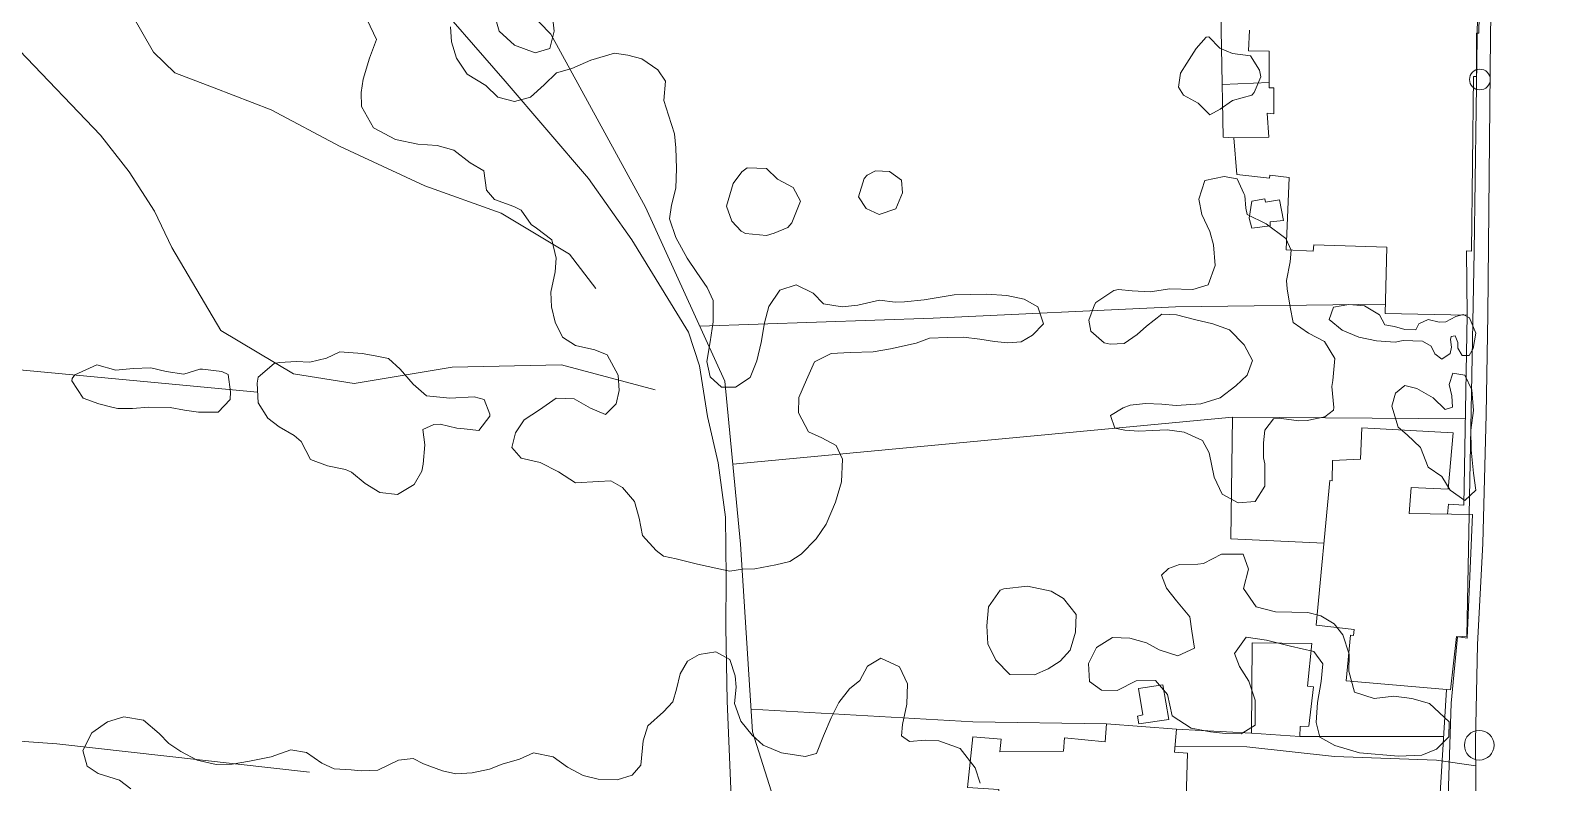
# Model space of a CAD drawing. Header units: metres. Extents: x 4652992 to 4879070, y 2074171 to 2309877.
# Drawn here: x 4654117.7 to 4654230.8, y 2309117 to 2309172.9 of the extents above; entities that cross this region are included whole.
import ezdxf

# ---------------------------------------------------------------- set-up
doc = ezdxf.new("R2010")
doc.units = ezdxf.units.M
doc.header["$MEASUREMENT"] = 0
doc.linetypes.add('DGN Style 2', pattern=[66.27138, 39.762828, -26.508552])
doc.linetypes.add('DGN Style 3', pattern=[92.779933, 66.271381, -26.508552])
for name, color, linetype, lineweight in [('Level 1', 2, 'Continuous', 0), ('Level 18', 5, 'Continuous', 0), ('Level 20', 30, 'DGN Style 3', 0), ('Level 30', 5, 'Continuous', 0), ('Level 31', 38, 'Continuous', 0), ('Level 35', 4, 'Continuous', 0), ('Level 37', 3, 'Continuous', 0), ('Level 40', 1, 'Continuous', 0), ('Level 45', 9, 'Continuous', 0), ('Level 54', 30, 'DGN Style 2', 0), ('Level 61', 4, 'Continuous', 0)]:
    doc.layers.add(name, color=color, linetype=linetype, lineweight=lineweight)

# ---------------------------------------------------------------- blocks, each defined once
blk = doc.blocks.new('AL_1')
at = {"layer": 'Level 45'}
blk.add_circle((2.1e-05, 1.3e-05, 3e-05), 1.100002, dxfattribs=at)
blk = doc.blocks.new('POSTE_1')
at = {"layer": 'Level 61'}
blk.add_circle((-4.7e-05, -1.9e-05, -2.4e-05), 0.770001, dxfattribs=at)

msp = doc.modelspace()

# ---------------------------------------------------------------- linework, layer by layer
at = {"layer": 'Level 1'}
msp.add_polyline3d([(4654164.072075, 2309146.218444, 1284.64375), (4654157.099199, 2309148.063845, 1282.56875), (4654148.996215, 2309147.904899, 1280.01875), (4654141.720667, 2309146.693183, 1277.91875), (4654137.221428, 2309147.395429, 1277.06875), (4654131.818158, 2309150.629173, 1275.60625), (4654128.182447, 2309156.787193, 1274.40625), (4654126.885166, 2309159.491523, 1273.93125), (4654125.017465, 2309162.405827, 1273.23125), (4654122.877853, 2309165.144568, 1272.03125), (4654116.867178, 2309171.431693, 1268.03125), (4654113.895333, 2309174.114984, 1266.99375), (4654111.684903, 2309175.699636, 1266.19375), (4654109.321028, 2309176.703317, 1265.78125), (4654109.264995, 2309176.715328, 1265.69375)], dxfattribs=at)
at = {"layer": 'Level 18', "color": 30}
for points in [[(4654225.88782, 2309151.787722, 1312.29277), (4654226.087566, 2309172.471042, 1312.10527), (4654226.315649, 2309188.279726, 1311.80527), (4654226.792204, 2309202.922314, 1311.78027), (4654227.597313, 2309218.050853, 1311.08027), (4654228.237591, 2309231.907182, 1310.46777), (4654229.627714, 2309250.499094, 1309.14277), (4654230.926563, 2309270.724158, 1307.65527), (4654231.644156, 2309281.086366, 1306.85527), (4654232.558237, 2309294.02155, 1305.99277), (4654233.587971, 2309309.157561, 1305.01777), (4654234.448229, 2309321.074934, 1304.58027), (4654235.507208, 2309335.703907, 1303.81777), (4654236.438412, 2309351.027969, 1303.19277), (4654237.258054, 2309365.068398, 1302.64277), (4654237.738524, 2309378.958997, 1302.13027), (4654238.402076, 2309394.590837, 1301.39277), (4654239.122258, 2309408.430032, 1301.05527), (4654239.853989, 2309422.322391, 1300.60527), (4654240.234842, 2309430.36426, 1300.43027), (4654241.048929, 2309438.090663, 1300.05527), (4654242.299593, 2309447.69869, 1299.84277), (4654243.823108, 2309459.9746, 1299.53027), (4654248.747179, 2309497.729801, 1298.58027)], [(4654221.274627, 2309017.348229, 1316.188163), (4654222.134782, 2309044.472765, 1314.604443), (4654223.558756, 2309064.564874, 1314.09416), (4654223.862801, 2309080.526129, 1313.667935), (4654224.436448, 2309097.20516, 1313.336772), (4654225.042303, 2309111.640338, 1313.14902), (4654224.976264, 2309120.130304, 1312.885896), (4654225.122185, 2309127.297377, 1312.709862), (4654225.511222, 2309134.802762, 1312.633184), (4654225.751931, 2309144.387716, 1312.465171), (4654225.88782, 2309151.787722, 1312.29277)]]:
    msp.add_polyline3d(points, dxfattribs=at)
at = {"layer": 'Level 20', "linetype": 'Continuous'}
for points in [[(4654178.004559, 2309075.345608, 1300.110414), (4654176.631652, 2309080.011248, 1299.860414), (4654175.142573, 2309084.532499, 1299.360414), (4654172.920741, 2309093.272194, 1296.910414), (4654172.005837, 2309100.322027, 1295.672914), (4654169.746724, 2309114.795581, 1290.772914), (4654169.414926, 2309123.102799, 1289.935414), (4654169.298181, 2309128.599799, 1289.247914), (4654169.335178, 2309132.315121, 1288.660414), (4654169.273925, 2309136.756616, 1288.047914), (4654168.72874, 2309140.793909, 1287.510414), (4654167.941357, 2309144.234261, 1286.997914), (4654167.365054, 2309147.996146, 1286.635414), (4654166.54811, 2309150.512013, 1286.497914), (4654162.332345, 2309157.365282, 1285.122914), (4654159.121324, 2309161.916373, 1284.272914), (4654152.916815, 2309169.138614, 1283.647914), (4654146.72775, 2309176.301139, 1282.672914), (4654137.164379, 2309185.669226, 1281.210414), (4654126.875431, 2309196.867032, 1279.222914), (4654122.227976, 2309201.265283, 1278.297914), (4654119.840413, 2309202.633736, 1278.001979)], [(4654159.647379, 2309153.749528, 1284.617636), (4654157.701791, 2309156.308491, 1284.517636), (4654152.636091, 2309159.351985, 1283.817636), (4654146.957503, 2309161.381181, 1281.817636), (4654140.671023, 2309164.28853, 1279.217636), (4654135.55233, 2309167.026994, 1277.417636), (4654131.318536, 2309168.648041, 1276.117636), (4654128.390596, 2309169.773725, 1274.917636), (4654126.822683, 2309171.300226, 1274.617636), (4654125.179012, 2309174.161117, 1274.017636)], [(4654224.990625, 2309118.28402, 1312.943117), (4654222.068498, 2309118.71512, 1312.793117), (4654214.501205, 2309118.972049, 1310.005617), (4654207.985501, 2309119.699692, 1307.743117), (4654202.665306, 2309119.756086, 1306.193117)]]:
    msp.add_polyline3d(points, dxfattribs=at)
at = {"layer": 'Level 30', "color": 1}
for points in [[(4654225.33921, 2309179.269595, 1314.667707), (4654225.222952, 2309172.706589, 1314.830207), (4654225.041877, 2309172.703849, 1314.830207), (4654225.028937, 2309169.502798, 1314.805207), (4654224.821329, 2309169.505753, 1314.805207), (4654224.663055, 2309156.530238, 1314.980207), (4654224.306646, 2309156.551265, 1314.992707), (4654224.341054, 2309151.76239, 1315.052082)], [(4654224.341054, 2309151.76239, 1315.052082), (4654218.253353, 2309151.891433, 1315.752082), (4654218.379509, 2309156.820042, 1315.714582), (4654212.96517, 2309156.984619, 1314.758332), (4654212.904495, 2309156.51314, 1314.745832), (4654210.914198, 2309156.607788, 1314.202082), (4654211.124662, 2309161.988965, 1314.270832), (4654209.704586, 2309162.155111, 1314.058332), (4654209.677057, 2309161.931386, 1312.177082), (4654207.255769, 2309162.207296, 1311.330207), (4654207.017513, 2309164.93744, 1311.598957), (4654209.63354, 2309164.981594, 1314.186457), (4654209.501578, 2309166.778933, 1314.352082), (4654209.997644, 2309166.727986, 1312.373957), (4654210.004904, 2309168.654911, 1315.048957), (4654209.655777, 2309168.646581, 1315.048957), (4654209.642176, 2309171.371204, 1311.392707), (4654208.114707, 2309171.406306, 1311.289582), (4654208.176084, 2309172.947291, 1311.292707)], [(4654224.737388, 2309136.955183, 1315.073957), (4654224.355504, 2309127.781874, 1315.267707), (4654223.544936, 2309127.886352, 1315.267707), (4654223.100356, 2309123.922124, 1315.223957), (4654215.358914, 2309124.59787, 1313.498957), (4654215.686469, 2309127.991425, 1313.498957), (4654215.899365, 2309127.980433, 1314.305207), (4654215.95809, 2309128.411099, 1314.298957), (4654213.148188, 2309128.74308, 1314.364582), (4654214.143738, 2309139.473604, 1314.427082), (4654214.32607, 2309139.448397, 1312.645832), (4654214.340436, 2309140.958121, 1312.636457), (4654216.41764, 2309141.074926, 1312.186457), (4654216.524794, 2309143.397495, 1312.261457), (4654223.304237, 2309143.013515, 1313.452082), (4654222.942081, 2309138.84068, 1313.139582), (4654220.186726, 2309138.973056, 1315.233332), (4654220.046845, 2309137.044492, 1315.283332), (4654224.737388, 2309136.955183, 1315.073957)], [(4654203.389138, 2309112.552255, 1307.880207), (4654197.123271, 2309112.545276, 1307.367707), (4654197.20842, 2309113.389203, 1306.673957), (4654194.15132, 2309113.445955, 1304.955207), (4654194.08754, 2309113.053712, 1304.955207), (4654189.297853, 2309113.30959, 1303.811457), (4654189.575162, 2309116.539317, 1303.523957), (4654187.258479, 2309116.671513, 1302.711457), (4654187.654419, 2309120.449681, 1302.136457), (4654189.762942, 2309120.264088, 1302.130207), (4654189.660139, 2309119.334359, 1303.411457), (4654194.373477, 2309119.374756, 1306.505207), (4654194.461009, 2309120.363739, 1306.505207), (4654197.47563, 2309120.082086, 1307.455207), (4654197.578918, 2309121.403604, 1307.455207), (4654202.759688, 2309121.007995, 1307.873957), (4654202.631963, 2309119.313811, 1307.873957), (4654203.584113, 2309119.235883, 1307.861457), (4654203.389138, 2309112.552255, 1307.880207)]]:
    msp.add_polyline3d(points, dxfattribs=at)
at = {"layer": 'Level 31'}
for points in [[(4654210.420349, 2309160.322584, 1312.997931), (4654209.370627, 2309160.165735, 1312.926056), (4654209.336842, 2309160.39526, 1312.922931), (4654208.368338, 2309160.227935, 1312.838556), (4654208.157952, 2309158.96719, 1312.544806), (4654208.358497, 2309158.222606, 1312.507306), (4654209.714223, 2309158.411055, 1312.616681), (4654209.722841, 2309158.707891, 1312.616681), (4654210.711651, 2309158.808345, 1312.691681), (4654210.420349, 2309160.322584, 1312.997931)], [(4654208.396625, 2309127.436705, 1310.152082), (4654208.331718, 2309120.712805, 1310.277082), (4654211.913319, 2309120.459507, 1310.389582), (4654211.950402, 2309121.208615, 1310.389582), (4654212.588412, 2309121.224872, 1310.380207), (4654212.933894, 2309124.167889, 1310.380207), (4654212.49739, 2309124.212739, 1310.380207), (4654212.822452, 2309127.383312, 1310.255207), (4654208.396625, 2309127.436705, 1310.152082)], [(4654202.196979, 2309121.74013, 1307.148957), (4654201.757869, 2309124.306267, 1306.992707), (4654199.94049, 2309124.032179, 1306.808332), (4654200.258652, 2309122.070973, 1306.789582), (4654199.869108, 2309121.986776, 1306.789582), (4654199.959633, 2309121.401564, 1306.789582), (4654202.196979, 2309121.74013, 1307.148957)]]:
    msp.add_polyline3d(points, dxfattribs=at)
at = {"layer": 'Level 35'}
for p, q in [((4654209.653797, 2309169.043178, 1311.111457), (4654206.158293, 2309168.906795, 1310.511456)), ((4654222.812184, 2309123.947278, 1314.686457), (4654222.017138, 2309111.026223, 1314.211457)), ((4654208.331718, 2309120.712805, 1309.186456), (4654202.759688, 2309121.007994, 1308.011456)), ((4654211.913319, 2309120.459507, 1310.373957), (4654222.598607, 2309120.476221, 1314.198957))]:
    msp.add_line(p, q, dxfattribs=at)
for points in [[(4654214.067484, 2309178.703167, 1312.123957), (4654205.992386, 2309178.295793, 1310.723957), (4654206.227613, 2309164.983888, 1311.023957), (4654207.017513, 2309164.93744, 1311.023957)], [(4654222.890515, 2309136.990348, 1313.748957), (4654222.952899, 2309137.725253, 1313.748957), (4654224.102191, 2309137.645165, 1313.748957), (4654224.341054, 2309151.76239, 1313.661457)], [(4654224.210655, 2309144.055572, 1313.586457), (4654206.934771, 2309144.194427, 1310.061457), (4654206.802741, 2309135.151274, 1310.148957), (4654213.712336, 2309134.823749, 1311.348957)]]:
    msp.add_polyline3d(points, dxfattribs=at)
at = {"layer": 'Level 37'}
for p, q in [((4654134.548822, 2309146.046038, 1278.120558), (4654114.354908, 2309147.937118, 1272.324923)), ((4654206.934771, 2309144.194428, 1309.273957), (4654169.83745, 2309140.691695, 1290.760785))]:
    msp.add_line(p, q, dxfattribs=at)
at = {"layer": 'Level 37', "extrusion": (-0.4108083901767103, -0.3896055818414919, 0.8242839056771472), "elevation": -2810553.388955, "flags": 128}
msp.add_lwpolyline([(1527252.757737, 4094128.372189), (1527245.810735, 4094119.761803), (1527233.805646, 4094106.044298)], dxfattribs=at)
at = {"layer": 'Level 37', "extrusion": (-0.0292119390873317, 0.9370212418598057, 0.3480486387249136), "elevation": 2028181.673169, "flags": 128}
msp.add_lwpolyline([(-4723830.900434, -751619.414096), (-4723812.223607, -751627.094289), (-4723807.026418, -751628.631668)], dxfattribs=at)
at = {"layer": 'Level 37'}
for points in [[(4654181.233677, 2309068.893812, 1302.79757), (4654181.053731, 2309074.302509, 1302.47257), (4654182.862552, 2309074.866818, 1303.88507), (4654177.614229, 2309100.772467, 1301.11007), (4654171.288616, 2309120.821527, 1293.76007), (4654170.408761, 2309134.764596, 1291.41007), (4654169.242882, 2309146.860056, 1290.08507), (4654163.35518, 2309159.79766, 1289.01007), (4654156.320499, 2309172.643889, 1289.36007), (4654145.670641, 2309183.625173, 1288.81007), (4654129.821234, 2309200.547472, 1285.36007), (4654124.102942, 2309204.415624, 1284.39472)], [(4654218.270895, 2309152.576758, 1313.773285), (4654202.699812, 2309152.394606, 1308.085785), (4654184.713047, 2309151.53277, 1297.885785), (4654167.382359, 2309150.94836, 1289.745369)]]:
    msp.add_polyline3d(points, dxfattribs=at)
at = {"layer": 'Level 40', "color": 3}
for points in [[(4654142.678608, 2309173.710849, 1284.825), (4654143.386311, 2309172.25011, 1284.9375), (4654142.855712, 2309170.85165, 1285.15), (4654142.379006, 2309169.296197, 1285.3375), (4654142.227414, 2309168.310795, 1285.425), (4654142.264736, 2309167.255749, 1285.5), (4654143.14951, 2309165.669739, 1285.6125), (4654144.774532, 2309164.826408, 1285.8125), (4654146.444555, 2309164.467847, 1285.9875), (4654147.877692, 2309164.363737, 1286.1), (4654149.112445, 2309164.011378, 1286.1125), (4654150.340097, 2309163.078858, 1286.1125), (4654151.34863, 2309162.484226, 1286.1125)], [(4654151.34863, 2309162.484226, 1286.1125), (4654151.534158, 2309161.061664, 1286.025), (4654152.133441, 2309160.356988, 1286.0125), (4654153.582143, 2309159.844653, 1286.1375), (4654154.126163, 2309159.555138, 1286.1375), (4654154.853618, 2309158.50609, 1286.1375), (4654155.253763, 2309158.218622, 1286.1625), (4654156.39901, 2309157.368054, 1286.3), (4654156.712635, 2309156.004444, 1286.4625), (4654156.637931, 2309154.983383, 1286.6125), (4654156.313014, 2309153.468633, 1286.9), (4654156.37037, 2309152.390444, 1287.1125), (4654156.642568, 2309151.237373, 1287.3625), (4654157.186738, 2309150.141207, 1287.7125), (4654158.146682, 2309149.503226, 1288.225), (4654159.58155, 2309149.195511, 1288.6125), (4654160.511881, 2309148.823151, 1288.875), (4654161.310376, 2309147.297942, 1289.1375), (4654161.38351, 2309146.158753, 1289.125), (4654161.170838, 2309145.167281, 1288.95), (4654160.368828, 2309144.388617, 1288.6125), (4654159.257157, 2309144.857483, 1288.15), (4654158.048871, 2309145.548723, 1287.5875), (4654156.70471, 2309145.606522, 1287.15), (4654155.480945, 2309144.745459, 1286.8125), (4654154.335997, 2309143.982725, 1286.45), (4654153.697605, 2309143.024935, 1286.375), (4654153.433709, 2309141.929216, 1286.5125), (4654154.103957, 2309141.151706, 1286.8125), (4654155.532917, 2309140.816451, 1287.075), (4654156.885079, 2309140.123164, 1287.425), (4654158.152516, 2309139.304008, 1288.15), (4654159.847467, 2309139.401442, 1288.775), (4654160.783631, 2309139.459948, 1289.5125), (4654161.629237, 2309138.961718, 1290.0125), (4654162.534068, 2309137.932246, 1290.3375), (4654162.871324, 2309136.678799, 1290.4875), (4654163.113983, 2309135.388024, 1290.625), (4654164.144967, 2309134.273882, 1290.8875), (4654164.692951, 2309133.868286, 1291.7), (4654165.623278, 2309133.668953, 1292.375), (4654167.198567, 2309133.274342, 1293.125), (4654168.785595, 2309132.934304, 1293.9), (4654169.606472, 2309132.758421, 1294.975), (4654170.552504, 2309132.898244, 1295.6), (4654171.475059, 2309132.928924, 1296.375), (4654173.027035, 2309133.22435, 1297.15), (4654174.051269, 2309133.461591, 1297.85), (4654174.915296, 2309134.018593, 1298.55), (4654176.017895, 2309135.152432, 1298.675), (4654176.768668, 2309136.247482, 1298.6), (4654177.460911, 2309137.868853, 1298.5), (4654177.899038, 2309139.373411, 1298.325), (4654177.977566, 2309141.06919, 1298.15), (4654177.508681, 2309142.083044, 1297.825), (4654176.429884, 2309142.65671, 1297.375), (4654175.437061, 2309143.097781, 1296.975), (4654174.710256, 2309144.509418, 1296.675), (4654174.726125, 2309145.647754, 1296.55), (4654175.293212, 2309146.953421, 1296.325), (4654175.896339, 2309148.301023, 1296.525), (4654177.137997, 2309148.914725, 1296.8875), (4654178.546404, 2309148.981782, 1297.35), (4654180.238425, 2309149.044805, 1297.9), (4654181.540084, 2309149.276662, 1298.35), (4654183.445597, 2309149.689547, 1298.725), (4654184.430129, 2309150.044717, 1299), (4654185.747671, 2309150.101987, 1299.8), (4654186.945064, 2309150.128392, 1300.6), (4654188.161692, 2309149.980797, 1301.65), (4654189.258171, 2309149.802336, 1302.5), (4654190.257837, 2309149.701258, 1303.175), (4654191.238268, 2309149.77418, 1303.775), (4654192.083415, 2309150.272485, 1304.075), (4654192.890091, 2309151.118791, 1304.425), (4654192.484241, 2309152.39494, 1303.65), (4654191.469441, 2309152.952267, 1303), (4654190.167669, 2309153.231368, 1302.25), (4654188.656501, 2309153.328862, 1301.55), (4654187.459108, 2309153.302457, 1300.875), (4654186.261716, 2309153.276052, 1300.375), (4654185.083558, 2309153.075646, 1299.8), (4654184.02555, 2309152.906106, 1299.35), (4654182.576191, 2309152.763846, 1298.65), (4654181.890299, 2309152.741026, 1297.825), (4654180.727912, 2309152.876992, 1297.45), (4654179.115752, 2309152.513924, 1297.45), (4654177.953567, 2309152.394534, 1297.375), (4654176.551068, 2309152.610206, 1297.025), (4654175.783401, 2309153.398586, 1296.3375), (4654174.522824, 2309154.009125, 1295.7625), (4654173.32939, 2309153.612903, 1295.225), (4654172.50007, 2309152.401421, 1294.6625), (4654172.182929, 2309151.193527, 1294.2125), (4654171.927689, 2309149.745535, 1294.1), (4654171.60266, 2309148.369213, 1293.9375), (4654171.110899, 2309147.142056, 1293), (4654170.016156, 2309146.412787, 1292.6375), (4654168.9918, 2309146.405609, 1292.2875), (4654168.136823, 2309147.184357, 1292), (4654167.897108, 2309148.313181, 1291.825), (4654168.158189, 2309149.788275, 1291.6125), (4654168.364957, 2309151.275014, 1291.425), (4654168.366156, 2309152.86254, 1291.2375), (4654167.916777, 2309153.809496, 1291.1125), (4654167.164884, 2309154.934731, 1291.0125), (4654166.428466, 2309155.999943, 1291.0125), (4654165.595404, 2309157.539529, 1290.9125), (4654165.125009, 2309158.91629, 1290.875), (4654165.2868, 2309159.930669, 1290.9375), (4654165.588466, 2309161.198587, 1291.2), (4654165.647771, 2309162.66024, 1291.575), (4654165.610132, 2309164.199386, 1291.9875), (4654165.494518, 2309165.244894, 1292.1), (4654165.051279, 2309166.615832, 1292.125), (4654164.718414, 2309167.707925, 1292.2625), (4654164.832032, 2309169.157931, 1292.4), (4654164.271981, 2309169.986852, 1292.4375), (4654163.085286, 2309170.808375, 1292.4), (4654162.037867, 2309171.089675, 1292.3), (4654161.042714, 2309171.218002, 1292.175), (4654159.286583, 2309170.715611, 1291.6625), (4654157.871804, 2309170.083318, 1291.175), (4654156.750204, 2309169.756753, 1290.475), (4654155.822193, 2309168.878319, 1290.1125), (4654154.801032, 2309167.963151, 1289.85), (4654153.625119, 2309167.648232, 1289.6), (4654152.387606, 2309167.970294, 1289.325), (4654151.489996, 2309168.814889, 1289.0875), (4654150.113206, 2309169.677173, 1288.7375), (4654149.318682, 2309170.868257, 1288.625), (4654148.954866, 2309172.080399, 1288.55), (4654148.87809, 2309173.174285, 1288.5375)], [(4654152.107107, 2309174.183096, 1288.8875), (4654152.474717, 2309172.856728, 1289.125), (4654153.614687, 2309171.818398, 1289.4), (4654155.143034, 2309171.263855, 1289.7375), (4654156.231636, 2309171.569143, 1289.975), (4654156.5663, 2309172.858338, 1290.05), (4654156.406307, 2309174.225248, 1290.05)], [(4654204.22761, 2309171.569199, 1311.029181), (4654204.97016, 2309172.415666, 1311.060431), (4654205.15837, 2309172.445126, 1311.110431), (4654205.995612, 2309171.594923, 1311.241681), (4654206.933896, 2309171.211973, 1311.454181), (4654208.250733, 2309171.027182, 1311.729181), (4654208.942439, 2309169.956757, 1311.760431), (4654209.018059, 2309169.465564, 1311.760431), (4654208.541473, 2309168.296602, 1311.660431), (4654208.37209, 2309168.095467, 1311.635431), (4654206.931115, 2309167.706206, 1311.429181), (4654206.012218, 2309167.079186, 1311.229181), (4654205.249337, 2309166.656169, 1311.091681), (4654204.371993, 2309167.514977, 1310.966681), (4654203.294577, 2309168.095418, 1310.679181), (4654202.906802, 2309168.695505, 1310.547931), (4654203.065145, 2309169.751154, 1310.466681), (4654203.545808, 2309170.486183, 1310.547931), (4654204.22761, 2309171.569199, 1311.029181)], [(4654174.31738, 2309161.246325, 1296.779181), (4654174.862881, 2309160.223055, 1296.566681), (4654174.20884, 2309158.635785, 1296.366681), (4654173.904428, 2309158.276271, 1296.304181), (4654172.908407, 2309157.86686, 1296.204181), (4654172.329049, 2309157.679604, 1296.166681), (4654170.775559, 2309157.842901, 1296.104181), (4654170.440548, 2309157.999722, 1296.104181), (4654169.749544, 2309158.742675, 1296.066681), (4654169.368784, 2309159.872211, 1296.029181), (4654169.844678, 2309161.554335, 1296.016681), (4654170.509777, 2309162.402895, 1296.016681), (4654170.889705, 2309162.717891, 1296.029181), (4654172.325111, 2309162.664885, 1296.041681), (4654173.145862, 2309161.865781, 1295.979181), (4654174.31738, 2309161.246325, 1296.779181)], [(4654181.451733, 2309162.434611, 1298.972931), (4654182.346631, 2309161.790305, 1298.904181), (4654182.425199, 2309160.840473, 1298.916681), (4654181.933108, 2309159.673778, 1298.922931), (4654180.691224, 2309159.233355, 1298.879181), (4654179.739126, 2309159.677889, 1298.847931), (4654179.165436, 2309160.56429, 1298.810431), (4654179.58418, 2309161.91635, 1298.766681), (4654179.791286, 2309162.154648, 1298.747931), (4654180.415214, 2309162.487308, 1298.791681), (4654181.451733, 2309162.434611, 1298.972931)], [(4654209.417577, 2309158.552601, 1315.097931), (4654210.876911, 2309157.462986, 1315.060431), (4654211.273858, 2309156.601188, 1314.947931), (4654211.196319, 2309155.730185, 1314.572931), (4654210.924241, 2309154.346129, 1314.060431), (4654210.983811, 2309153.723109, 1313.910431), (4654211.218522, 2309152.36907, 1313.547931), (4654211.440314, 2309151.211971, 1313.222931), (4654212.5795, 2309150.440654, 1313.072931), (4654213.747401, 2309149.801873, 1312.935431), (4654214.532688, 2309148.551677, 1312.597931), (4654214.374024, 2309146.921393, 1312.360431), (4654214.302952, 2309146.46508, 1312.360431), (4654214.438598, 2309144.910376, 1312.122931), (4654214.424957, 2309144.719132, 1312.035431), (4654213.788233, 2309144.217686, 1311.760431), (4654212.478189, 2309143.943841, 1311.485431), (4654211.859418, 2309143.910099, 1311.335431), (4654210.561583, 2309144.077451, 1310.897931), (4654209.975115, 2309144.06452, 1310.660431), (4654209.322595, 2309143.233599, 1310.535431), (4654209.227827, 2309142.283075, 1310.472931), (4654209.237142, 2309141.171539, 1310.272931), (4654209.336914, 2309140.734067, 1310.222931), (4654209.337607, 2309139.069611, 1309.922931), (4654208.61617, 2309137.920607, 1309.785431), (4654207.346326, 2309137.832311, 1309.722931), (4654206.151866, 2309138.476788, 1309.610431), (4654205.563982, 2309139.74013, 1309.460431), (4654205.20294, 2309141.537336, 1309.285431), (4654204.705497, 2309142.448422, 1309.122931), (4654203.340192, 2309143.074058, 1308.910431), (4654202.068917, 2309143.235714, 1308.772931), (4654200.97566, 2309143.192766, 1308.735431), (4654199.967826, 2309143.159239, 1308.685431), (4654198.924101, 2309143.216623, 1308.660431), (4654198.180431, 2309143.376095, 1308.660431), (4654197.880391, 2309144.300327, 1308.735431), (4654198.811426, 2309144.877354, 1308.885431), (4654199.326114, 2309145.072108, 1308.897931), (4654200.468902, 2309145.215389, 1308.947931), (4654201.677728, 2309145.150339, 1309.072931), (4654202.742269, 2309145.060752, 1309.172931), (4654204.572021, 2309145.167675, 1309.260431), (4654206.007689, 2309145.636489, 1309.447931), (4654207.172741, 2309146.523934, 1309.660431), (4654208.011179, 2309147.314987, 1309.847931), (4654208.411745, 2309148.394105, 1310.560431), (4654207.800888, 2309149.55142, 1311.010431), (4654206.709803, 2309150.673021, 1311.085431), (4654205.475141, 2309151.13195, 1310.910431), (4654204.099782, 2309151.454618, 1310.335431), (4654202.756726, 2309151.798098, 1309.872931), (4654201.680699, 2309151.834671, 1308.947931), (4654200.542206, 2309150.941531, 1308.547931), (4654199.855951, 2309150.339752, 1307.997931), (4654198.875385, 2309149.662393, 1307.872931), (4654197.835247, 2309149.608054, 1307.722931), (4654197.410293, 2309149.69918, 1307.672931), (4654196.406061, 2309150.58025, 1307.497931), (4654196.248151, 2309151.390789, 1307.485431), (4654196.692505, 2309152.543733, 1307.510431), (4654196.785826, 2309152.71789, 1307.535431), (4654198.115979, 2309153.597669, 1307.660431), (4654198.46341, 2309153.661859, 1307.722931), (4654199.474832, 2309153.583663, 1307.847931), (4654200.816456, 2309153.490137, 1309.060431), (4654202.285858, 2309153.729809, 1310.210431), (4654203.96917, 2309153.673965, 1310.672931), (4654205.1256, 2309154.008489, 1311.535431), (4654205.633128, 2309155.45301, 1311.960431), (4654205.524041, 2309157.002018, 1311.797931), (4654205.235488, 2309157.979264, 1311.635431), (4654204.647603, 2309159.242606, 1311.347931), (4654204.420068, 2309160.373198, 1311.322931), (4654204.86299, 2309161.776095, 1311.335431), (4654206.31732, 2309162.074477, 1311.560431), (4654207.27921, 2309161.895949, 1312.160431), (4654207.763011, 2309160.793619, 1312.935431), (4654207.846278, 2309160.664809, 1313.172931), (4654207.916611, 2309159.70662, 1313.472931), (4654208.01064, 2309159.242641, 1313.722931), (4654209.417577, 2309158.552601, 1315.097931)], [(4654224.531452, 2309151.560583, 1313.997931), (4654224.982441, 2309150.437347, 1313.929181), (4654224.80133, 2309149.283214, 1313.916681), (4654224.497423, 2309148.779648, 1313.891681), (4654223.983068, 2309148.778985, 1313.847931), (4654223.655985, 2309149.320775, 1313.829181), (4654223.649371, 2309149.738348, 1313.835431), (4654223.462603, 2309150.222302, 1313.841681), (4654223.163594, 2309150.189327, 1313.822931), (4654223.098511, 2309149.953593, 1313.797931), (4654223.185457, 2309149.393945, 1313.797931), (4654223.095129, 2309148.913932, 1313.785431), (4654222.475399, 2309148.491971, 1313.772931), (4654221.938272, 2309148.898476, 1313.691681), (4654221.670062, 2309149.455383, 1313.635431), (4654221.02847, 2309149.828805, 1313.535431), (4654219.595628, 2309149.88641, 1313.391681), (4654218.999377, 2309149.764594, 1313.297931), (4654217.615007, 2309149.853419, 1312.960431), (4654216.300365, 2309150.135366, 1312.379181), (4654215.066964, 2309150.663455, 1312.110431), (4654214.098945, 2309151.453679, 1312.147931), (4654214.419917, 2309152.355868, 1312.604181), (4654215.563948, 2309152.56828, 1312.941681), (4654216.737618, 2309152.469157, 1313.260431), (4654217.827372, 2309151.791542, 1313.279181), (4654218.233676, 2309151.038556, 1313.247931), (4654218.946108, 2309150.927378, 1313.297931), (4654219.715191, 2309150.693076, 1313.354181), (4654220.530322, 2309150.670847, 1313.497931), (4654220.7696, 2309151.132787, 1313.610431), (4654221.445981, 2309151.431623, 1313.729181), (4654222.269292, 2309151.25505, 1313.766681), (4654222.773245, 2309151.271814, 1313.729181), (4654223.50961, 2309151.654889, 1313.879181), (4654224.0585, 2309151.814606, 1313.991681), (4654224.531452, 2309151.560583, 1313.997931)], [(4654139.653284, 2309148.561558, 1281.845399), (4654140.660731, 2309149.044086, 1281.957899), (4654142.298508, 2309148.925889, 1282.332899), (4654143.280919, 2309148.744437, 1282.645399), (4654144.257389, 2309148.535157, 1282.957899), (4654145.142948, 2309147.763322, 1283.182899), (4654146.096717, 2309146.627644, 1283.407899), (4654147.081992, 2309145.776233, 1283.782899), (4654148.825424, 2309145.606289, 1284.307899), (4654150.622321, 2309145.686804, 1284.595399), (4654151.369658, 2309145.497531, 1284.645399), (4654151.781462, 2309144.419805, 1284.670399), (4654151.779658, 2309144.274681, 1284.645399), (4654150.966232, 2309143.197633, 1284.520399), (4654149.882302, 2309143.313536, 1284.382899), (4654149.340337, 2309143.371488, 1284.357899), (4654148.090815, 2309143.668391, 1284.182899), (4654147.620666, 2309143.652747, 1284.145399), (4654146.810317, 2309143.273486, 1284.007899), (4654146.975165, 2309142.13228, 1283.995399), (4654146.845534, 2309140.704964, 1283.982899), (4654146.732663, 2309140.176218, 1283.970399), (4654146.172133, 2309139.190477, 1283.932899), (4654144.931946, 2309138.437709, 1283.857899), (4654143.624822, 2309138.601448, 1283.732899), (4654142.542165, 2309139.270016, 1283.645399), (4654141.523051, 2309140.099577, 1283.507899), (4654141.072527, 2309140.312542, 1283.445399), (4654139.727427, 2309140.571726, 1283.395399), (4654138.48565, 2309141.041582, 1283.320399), (4654137.78064, 2309142.385863, 1283.245399), (4654137.260103, 2309142.817547, 1283.195399), (4654136.143607, 2309143.464266, 1283.132899), (4654135.317983, 2309144.106848, 1283.020399), (4654134.599289, 2309145.250348, 1282.907899), (4654134.505727, 2309146.725499, 1282.707899), (4654134.600776, 2309147.170759, 1282.657899), (4654135.776891, 2309148.170076, 1282.457899), (4654136.203123, 2309148.253336, 1282.432899), (4654137.412334, 2309148.314296, 1282.432899), (4654138.424448, 2309148.271988, 1282.445399), (4654139.653284, 2309148.561558, 1281.845399)], [(4654122.600317, 2309148.083922, 1276.645399), (4654124.033251, 2309147.689506, 1276.807899), (4654125.310142, 2309147.794164, 1276.982899), (4654126.608992, 2309147.865014, 1277.107899), (4654127.746917, 2309147.592029, 1277.482899), (4654129.075999, 2309147.394482, 1277.732899), (4654130.260918, 2309147.751667, 1277.907899), (4654130.468093, 2309147.765469, 1277.970399), (4654131.886813, 2309147.577812, 1278.420399), (4654132.365236, 2309147.358867, 1278.570399), (4654132.528281, 2309146.072538, 1278.595399), (4654132.521067, 2309145.492045, 1278.557899), (4654131.619806, 2309144.550229, 1278.282899), (4654130.165443, 2309144.570913, 1278.020399), (4654129.115352, 2309144.708666, 1277.882899), (4654128.049243, 2309144.908055, 1277.720399), (4654126.477343, 2309144.924828, 1277.507899), (4654125.262191, 2309144.83604, 1277.270399), (4654124.182398, 2309144.834648, 1277.120399), (4654123.819709, 2309144.912381, 1277.057899), (4654122.765481, 2309145.167428, 1276.957899), (4654121.60146, 2309145.591517, 1276.757899), (4654120.767033, 2309146.876229, 1276.657899), (4654120.774777, 2309147.049181, 1276.745399), (4654120.979618, 2309147.325401, 1276.795399), (4654122.600317, 2309148.083922, 1276.645399)], [(4654220.61551, 2309146.318507, 1314.041681), (4654221.823202, 2309145.616351, 1314.035431), (4654222.703582, 2309144.748931, 1314.166681), (4654223.257435, 2309144.934869, 1314.172931), (4654223.201451, 2309145.764016, 1314.079181), (4654222.999593, 2309146.624443, 1313.966681), (4654223.279112, 2309147.464749, 1313.854181), (4654224.173359, 2309147.3007, 1313.866681), (4654224.701676, 2309146.217924, 1313.954181), (4654224.829105, 2309144.694813, 1314.191681), (4654224.62213, 2309143.229556, 1314.422931), (4654224.638824, 2309141.771738, 1314.460431), (4654224.82926, 2309140.027369, 1314.335431), (4654224.984737, 2309138.761391, 1314.104181), (4654224.166152, 2309137.995124, 1314.054181), (4654223.084655, 2309138.767169, 1314.066681), (4654222.472798, 2309139.784759, 1314.185431), (4654221.443246, 2309140.476417, 1314.254181), (4654220.886387, 2309141.93926, 1314.379181), (4654219.895273, 2309142.871974, 1314.304181), (4654219.215158, 2309143.447154, 1314.191681), (4654218.750454, 2309145.014885, 1314.010431), (4654219.016038, 2309145.982829, 1313.947931), (4654219.722362, 2309146.551569, 1313.922931), (4654220.61551, 2309146.318507, 1314.041681)], [(4654202.033726, 2309131.484303, 1310.385431), (4654202.775415, 2309130.549843, 1310.322931), (4654203.768883, 2309129.367552, 1310.172931), (4654203.895764, 2309128.287841, 1309.810431), (4654204.094367, 2309127.026576, 1309.347931), (4654202.860422, 2309126.46002, 1308.947931), (4654201.482371, 2309126.893772, 1308.347931), (4654200.54265, 2309127.427493, 1308.072931), (4654199.312372, 2309127.774187, 1307.822931), (4654198.01894, 2309127.829734, 1307.560431), (4654196.830174, 2309127.08731, 1307.172931), (4654196.236076, 2309125.885097, 1306.960431), (4654196.305543, 2309124.540708, 1306.885431), (4654197.195757, 2309123.906802, 1306.985431), (4654198.356477, 2309123.87969, 1307.147931), (4654199.763324, 2309124.603085, 1307.385431), (4654201.212436, 2309124.624974, 1307.485431), (4654202.096156, 2309123.576989, 1307.572931), (4654202.449686, 2309122.005549, 1307.697931), (4654203.862846, 2309121.093408, 1308.335431), (4654205.301887, 2309120.812777, 1308.822931), (4654206.413098, 2309120.68548, 1309.222931), (4654207.573818, 2309120.658368, 1309.697931), (4654208.601164, 2309121.296888, 1310.172931), (4654208.619982, 2309123.176321, 1310.285431), (4654208.146635, 2309124.579548, 1310.260431), (4654207.439394, 2309125.672815, 1310.260431), (4654207.065724, 2309126.639214, 1310.347931), (4654207.93673, 2309127.837493, 1310.872931), (4654209.446081, 2309127.624891, 1311.347931), (4654211.239494, 2309127.185238, 1311.722931), (4654212.959021, 2309126.789114, 1311.810431), (4654213.621082, 2309125.871716, 1311.897931), (4654213.49901, 2309124.540668, 1311.972931), (4654213.245637, 2309122.98847, 1312.072931), (4654213.147943, 2309121.513709, 1312.260431), (4654213.407537, 2309120.405563, 1312.547931), (4654214.527315, 2309119.805565, 1313.135431), (4654216.350848, 2309119.248666, 1313.960431), (4654219.242638, 2309119.016278, 1314.435431), (4654220.977853, 2309119.087058, 1314.835431), (4654222.069801, 2309119.516884, 1314.935431), (4654222.994228, 2309120.452745, 1314.947931), (4654223.011693, 2309121.555236, 1314.872931), (4654221.55982, 2309122.917174, 1314.597931), (4654220.251704, 2309123.280362, 1314.422931), (4654218.903423, 2309123.458564, 1314.260431), (4654217.454042, 2309123.298897, 1313.935431), (4654215.971857, 2309123.754686, 1313.472931), (4654215.56029, 2309125.308609, 1313.085431), (4654215.585676, 2309126.575339, 1312.872931), (4654215.124651, 2309128.029234, 1312.485431), (4654214.467164, 2309128.833819, 1312.160431), (4654213.487232, 2309129.430919, 1311.947931), (4654212.512227, 2309129.667438, 1311.697931), (4654211.32654, 2309129.700186, 1311.472931), (4654210.114347, 2309129.738612, 1311.360431), (4654208.694467, 2309130.098086, 1311.322931), (4654207.742664, 2309131.463523, 1311.160431), (4654208.111264, 2309132.905633, 1311.297931), (4654207.713917, 2309134.014017, 1311.235431), (4654206.101942, 2309133.999804, 1311.022931), (4654204.761331, 2309133.319033, 1310.835431), (4654204.361549, 2309133.266394, 1310.685431), (4654202.999609, 2309133.253931, 1310.460431), (4654202.186386, 2309132.957988, 1310.360431), (4654201.662552, 2309132.461774, 1310.335431), (4654202.033726, 2309131.484303, 1310.385431)], [(4654191.702121, 2309131.636561, 1304.472931), (4654193.475797, 2309131.256527, 1304.972931), (4654194.373776, 2309130.727652, 1305.260431), (4654195.326702, 2309129.542101, 1305.635431), (4654195.263771, 2309128.209701, 1305.660431), (4654194.866774, 2309126.892801, 1305.660431), (4654194.126645, 2309126.07001, 1305.385431), (4654193.244719, 2309125.501915, 1305.060431), (4654192.21892, 2309125.048764, 1304.785431), (4654190.396848, 2309125.074658, 1304.235431), (4654189.361224, 2309126.137732, 1303.960431), (4654188.753946, 2309127.36138, 1303.810431), (4654188.676717, 2309128.695772, 1303.710431), (4654188.810766, 2309130.097052, 1303.672931), (4654189.670409, 2309131.342863, 1303.772931), (4654189.941224, 2309131.425033, 1303.835431), (4654191.702121, 2309131.636561, 1304.472931)], [(4654125.1356, 2309116.591006, 1277.832899), (4654124.298363, 2309117.226444, 1277.470399), (4654122.712135, 2309117.708421, 1276.957899), (4654121.884702, 2309118.256204, 1276.770399), (4654121.565563, 2309119.436736, 1276.657899), (4654122.24771, 2309120.745269, 1276.657899), (4654123.395467, 2309121.554913, 1276.720399), (4654124.619632, 2309121.920421, 1276.832899), (4654126.088441, 2309121.69172, 1277.045399), (4654127.250434, 2309120.701606, 1277.345399), (4654127.94885, 2309119.953272, 1277.732899), (4654128.852569, 2309119.360648, 1278.020399), (4654130.057486, 2309118.703581, 1278.557899), (4654131.481337, 2309118.398942, 1279.257899), (4654132.656718, 2309118.404137, 1279.607899), (4654133.939593, 2309118.643006, 1279.932899), (4654135.552961, 2309118.953761, 1280.345399), (4654137.00981, 2309119.46912, 1280.707899), (4654138.171561, 2309119.277596, 1281.107899), (4654139.319802, 2309118.490059, 1281.482899), (4654140.231292, 2309118.066887, 1281.907899), (4654141.504483, 2309117.994117, 1282.620399), (4654142.233985, 2309117.923595, 1283.320399), (4654143.475847, 2309117.971604, 1284.332899), (4654145.006949, 2309118.69923, 1284.920399), (4654146.096239, 2309118.836921, 1285.345399), (4654146.87082, 2309118.443042, 1285.845399), (4654148.275181, 2309117.914418, 1286.495399), (4654149.260924, 2309117.703514, 1286.932899), (4654150.475405, 2309117.757382, 1287.457899), (4654151.769997, 2309118.050783, 1288.082899), (4654152.708627, 2309118.420344, 1288.857899), (4654153.987555, 2309118.774134, 1289.457899), (4654155.037624, 2309119.262448, 1289.607899), (4654156.488856, 2309118.95195, 1289.745399), (4654157.554953, 2309118.181989, 1289.920399), (4654158.710966, 2309117.563904, 1290.270399), (4654159.827758, 2309117.296442, 1290.557899), (4654161.249575, 2309117.248911, 1290.857899), (4654162.352495, 2309117.583321, 1291.082899), (4654162.99961, 2309118.328964, 1291.770399), (4654163.161382, 2309120.148103, 1291.857899), (4654163.516982, 2309121.269829, 1291.932899), (4654164.684228, 2309122.303457, 1291.970399), (4654165.386106, 2309123.037383, 1292.232899), (4654165.64593, 2309123.979966, 1292.445399), (4654165.919384, 2309125.119268, 1292.470399), (4654166.463958, 2309126.056513, 1292.582899), (4654167.342053, 2309126.552033, 1292.670399), (4654168.555656, 2309126.74782, 1292.782899), (4654169.605184, 2309126.181211, 1293.257899), (4654170.004856, 2309124.984744, 1293.932899), (4654170.080741, 2309124.142466, 1294.570399), (4654169.959475, 2309122.915165, 1295.357899), (4654170.415558, 2309121.59475, 1296.120399), (4654171.27369, 2309120.560316, 1296.445399), (4654172.081433, 2309119.820221, 1296.920399), (4654173.436992, 2309119.246342, 1298.020399), (4654175.20057, 2309118.98204, 1298.945399), (4654176.043647, 2309119.198436, 1300.270399), (4654176.553057, 2309120.507066, 1300.945399), (4654177.128525, 2309121.858257, 1301.620399), (4654177.711673, 2309122.980966, 1301.870399), (4654178.500675, 2309124.002876, 1302.220399), (4654179.262332, 2309124.633676, 1302.745399), (4654179.833806, 2309125.702176, 1302.695399), (4654180.812991, 2309126.286387, 1302.645399), (4654182.211257, 2309125.646652, 1302.570399), (4654182.793483, 2309124.387764, 1302.570399), (4654182.750162, 2309122.865889, 1302.795399), (4654182.423254, 2309121.348042, 1303.170399), (4654182.356889, 2309120.511616, 1303.870399), (4654182.951099, 2309120.100802, 1304.995399), (4654184.108793, 2309120.193105, 1305.370399), (4654185.122697, 2309120.146076, 1305.745399), (4654186.707459, 2309119.579816, 1306.570399), (4654187.821832, 2309118.150244, 1307.095399), (4654188.198205, 2309116.992155, 1307.370399)]]:
    msp.add_polyline3d(points, dxfattribs=at)
at = {"layer": 'Level 54', "linetype": 'Continuous'}
for points in [[(4654223.622141, 2309127.876401, 1312.635489), (4654224.32582, 2309127.919531, 1312.635489), (4654224.602698, 2309142.108578, 1312.610489), (4654224.861021, 2309156.467929, 1312.272989), (4654225.235861, 2309182.999388, 1311.985489), (4654225.720935, 2309196.229002, 1311.847989), (4654226.831645, 2309223.470521, 1310.910489), (4654228.806255, 2309251.716541, 1309.010489), (4654228.99956, 2309257.018335, 1308.485489), (4654230.892683, 2309283.789113, 1306.897989), (4654233.01965, 2309311.952879, 1304.972989), (4654233.942739, 2309326.03268, 1304.347529), (4654234.898687, 2309342.076042, 1303.594069), (4654236.159387, 2309361.901876, 1302.828459), (4654236.714688, 2309371.953898, 1302.640959)], [(4654221.783786, 2309084.078503, 1312.772989), (4654222.819499, 2309112.176388, 1311.947989), (4654223.162226, 2309122.933538, 1312.922989), (4654223.622141, 2309127.876401, 1312.635489)]]:
    msp.add_polyline3d(points, dxfattribs=at)

# ---------------------------------------------------------------- block references
at = {"layer": 'Level 45'}
msp.add_blockref('AL_1', (4654225.24245, 2309119.82125, 1313.03645), dxfattribs=at)
at = {"layer": 'Level 61'}
msp.add_blockref('POSTE_1', (4654225.29195, 2309169.27095, 1312.13055), dxfattribs=at)

doc.saveas('drawing.dxf')
